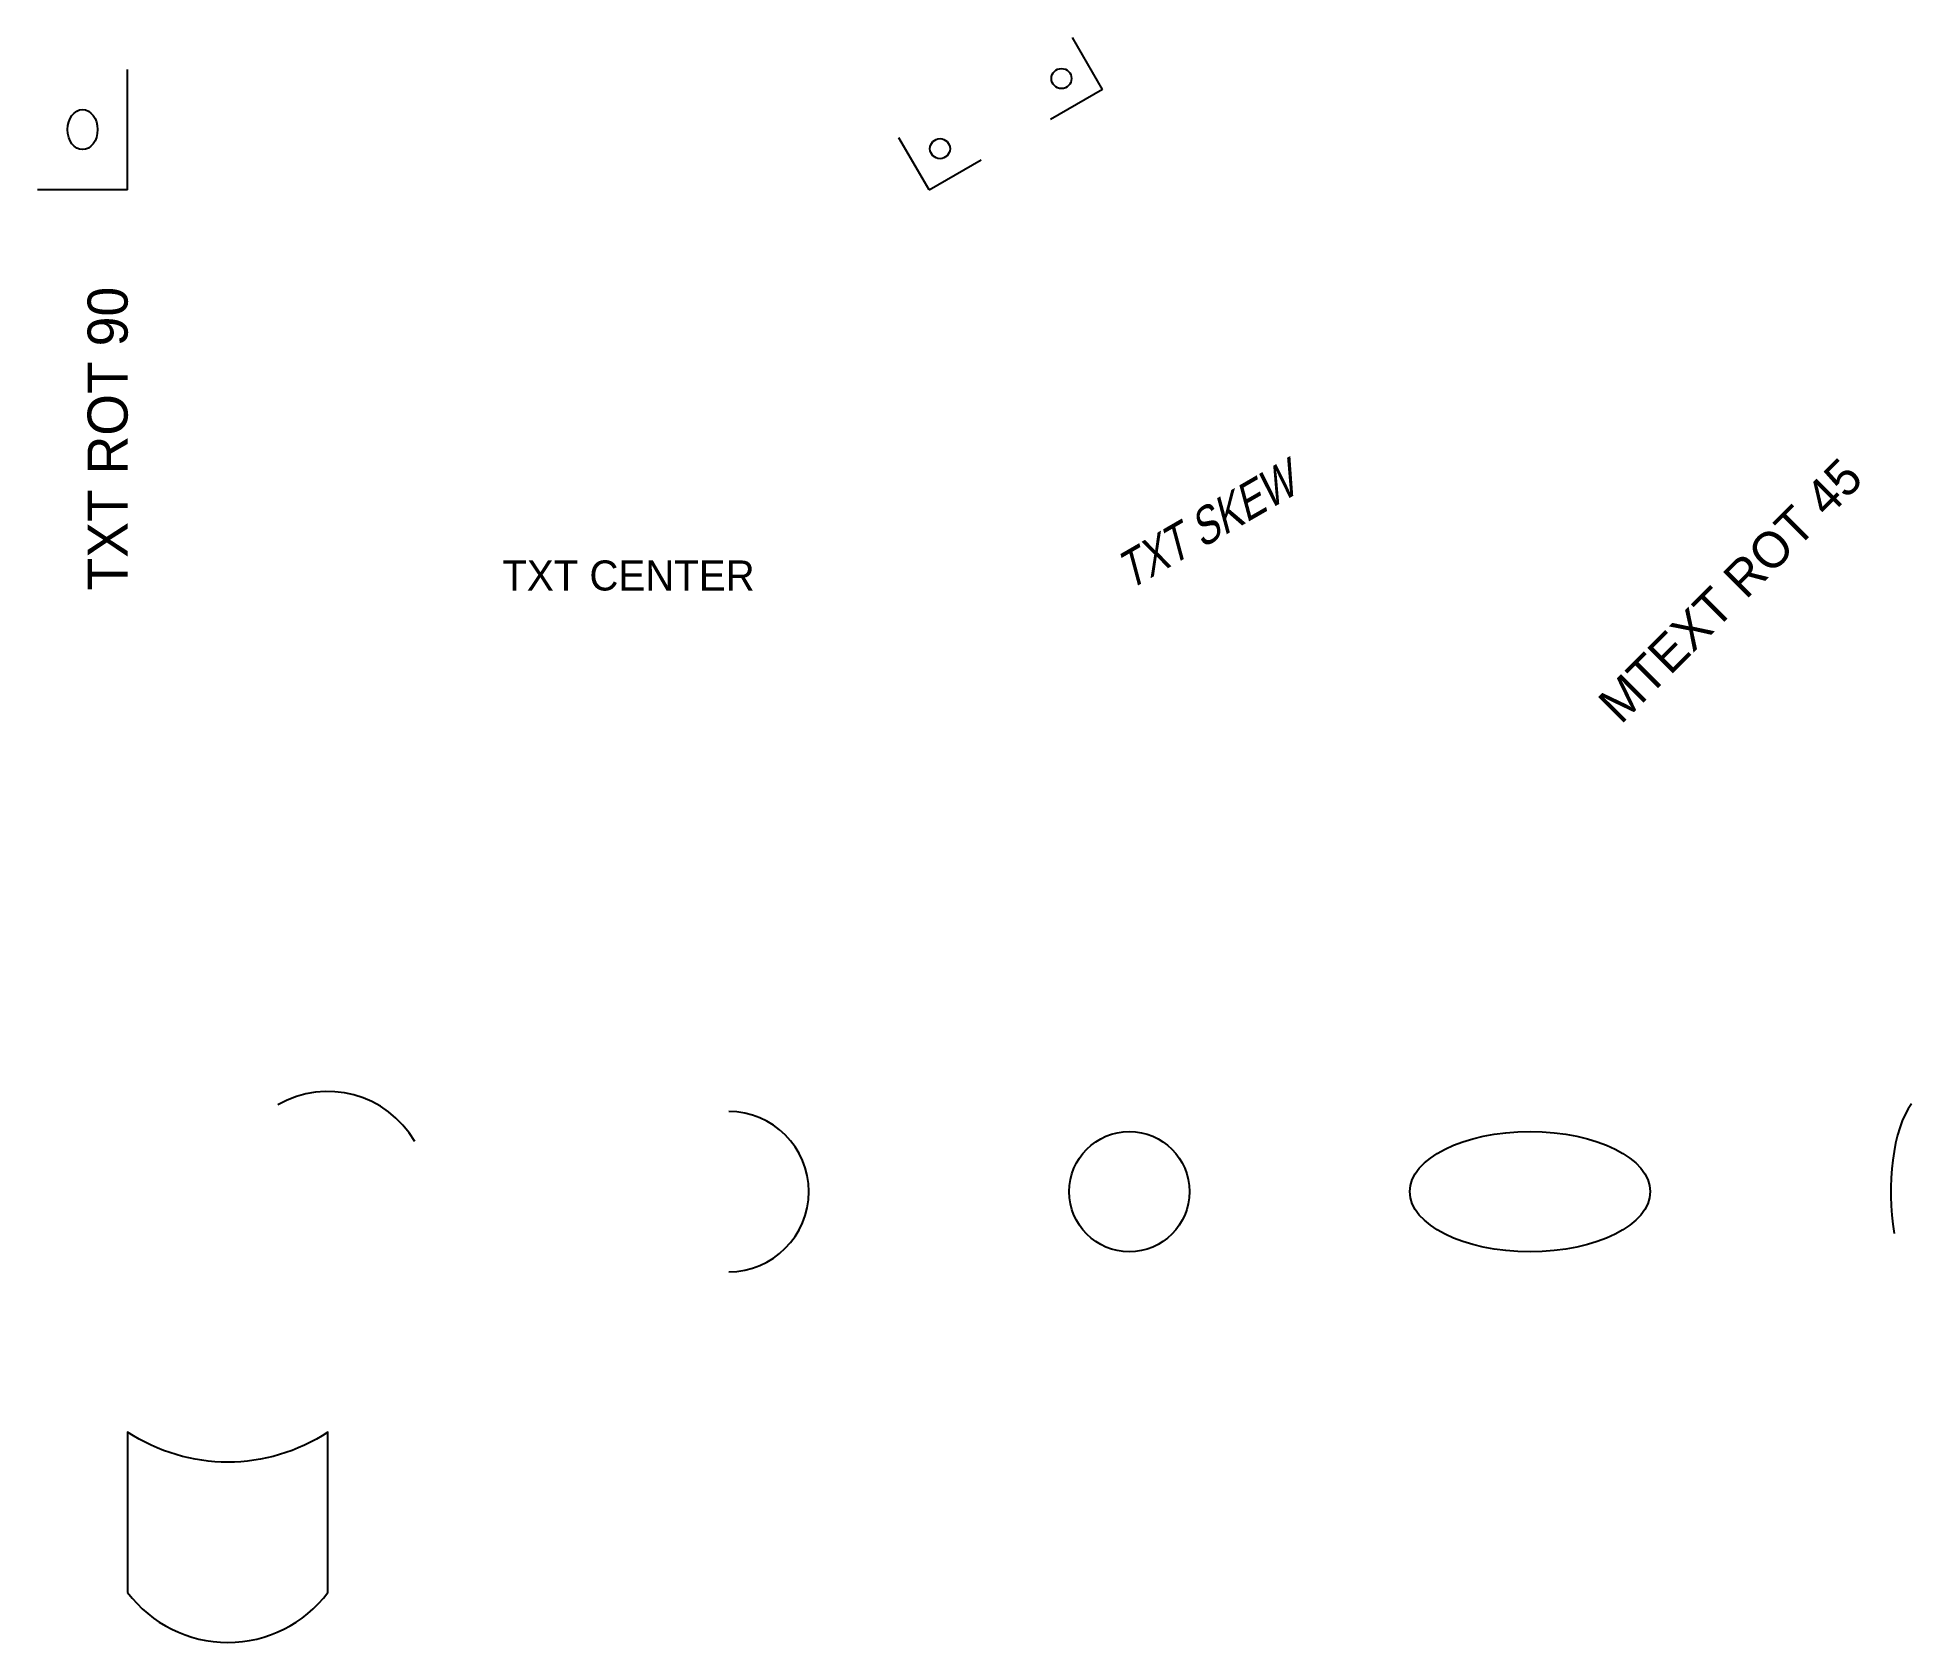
# Model space of a CAD drawing. Header units: millimetres. Extents: x -450 to 8904, y -250 to 7760.
import ezdxf
from ezdxf.enums import TextEntityAlignment as Align

# ---------------------------------------------------------------- set-up
doc = ezdxf.new("R2010")
doc.units = ezdxf.units.MM
for name, color, linetype in [('A-ANNO-TEXT', 2, 'Continuous'), ('A-BLOCK', 3, 'Continuous'), ('A-DETAIL', 1, 'Continuous')]:
    doc.layers.add(name, color=color, linetype=linetype)

# ---------------------------------------------------------------- blocks, each defined once
blk = doc.blocks.new('MARK')
for q in [(0, 300), (300, 0)]:
    blk.add_line((0, 0), q)
blk.add_circle((150, 150), 50)
blk = doc.blocks.new('PAIR')
blk.add_blockref('MARK', (0, 0))
at = {"rotation": 90}
blk.add_blockref('MARK', (1000, 0), dxfattribs=at)

msp = doc.modelspace()

# ---------------------------------------------------------------- linework, layer by layer
at = {"layer": 'A-DETAIL'}
msp.add_lwpolyline([(0, 0, 0.5), (1000, 0), (1000, 800, -0.3), (0, 800)], format="xyb", close=True, dxfattribs=at)
msp.add_circle((5000, 2000), 300, dxfattribs=at)
for centre, radius, start, end in [((1000, 2000), 500, 30, 120), ((3000, 2000), 400, 270, 90)]:
    msp.add_arc(centre, radius, start, end, dxfattribs=at)
msp.add_ellipse((9000, 2000), major_axis=(0, 500), ratio=0.4, start_param=0.5, end_param=2, dxfattribs=at)
msp.add_ellipse((7000, 2000), major_axis=(600, 0), ratio=0.5, dxfattribs=at)

# ---------------------------------------------------------------- block references
at = {"layer": 'A-BLOCK', "rotation": 30}
msp.add_blockref('PAIR', (4000, 7000), dxfattribs=at)
at = {"layer": 'A-BLOCK', "xscale": 2, "yscale": 1.5, "rotation": 90}
msp.add_blockref('MARK', (0, 7000), dxfattribs=at)

# ---------------------------------------------------------------- texts
at = {"layer": 'A-ANNO-TEXT'}
msp.add_text('TXT ROT 90', height=200, rotation=90, dxfattribs=at).set_placement((0, 5000))
at = {"layer": 'A-ANNO-TEXT', "oblique": 15, "width": 0.8}
msp.add_text('TXT SKEW', height=180, rotation=30, dxfattribs=at).set_placement((5000, 5000))
at = {"layer": 'A-ANNO-TEXT'}
msp.add_text('TXT CENTER', height=150, dxfattribs=at).set_placement((2500, 5000), align=Align.CENTER)
at = {"layer": 'A-ANNO-TEXT', "insert": (8000, 5000), "char_height": 180, "attachment_point": 5, "rotation": 45}
msp.add_mtext('MTEXT ROT 45', dxfattribs=at)

doc.saveas('drawing.dxf')
